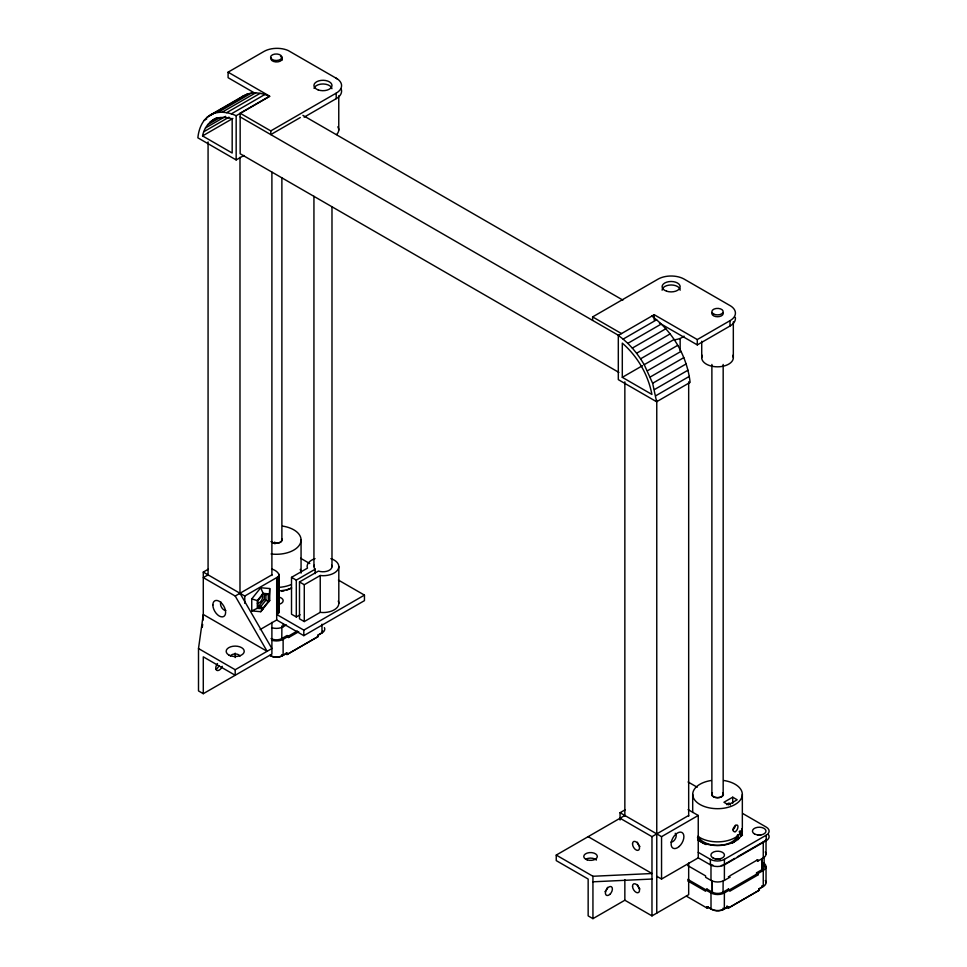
<?xml version="1.0" encoding="UTF-8"?>
<svg xmlns="http://www.w3.org/2000/svg" width="967" height="967" viewBox="0 0 967 967"><rect width="100%" height="100%" fill="white"/><g stroke="black" fill="none" stroke-linecap="round" stroke-linejoin="round"><path stroke-width="1.45" d="M592.626 320.403L592.626 316.91L658.043 279.137A18.506 10.685 0 0 1 684.213 279.137L730.617 305.923A18.53 10.697 0 0 1 730 320.681L697.292 339.562L654.212 314.698L618.312 335.428L618.312 379.644L656.605 401.752L690.112 382.4C687.162 356.364 672.887 331.645 651.818 316.076M622.301 377.335L622.301 343.14C637.519 356.279 648.144 374.688 651.903 394.427L622.301 377.335L642.511 365.671M701.728 357.693L701.728 341.254M733.324 357.693L733.324 321.818M260.099 629.577L276.695 619.992L303.819 635.657L364.45 600.64L364.45 595.116L303.819 630.121L276.695 614.468L278.798 612.752L279.016 611.168M271.896 622.349L271.896 654.079L203.288 693.69L198.501 690.922L198.501 648.543L203.288 614.468L267.11 651.311L235.199 596.035L203.288 577.613L208.074 574.857M202.248 627.402L202.671 624.44M269.72 588.552L269.72 600.531L268.935 601.619L269.72 588.552L260.727 587.743L251.746 598.924L251.746 610.902L260.727 611.7L263.121 608.847L257.319 608.328L251.746 610.902M274.918 543.877L274.725 542.064M213.078 119.932C218.88 116.644 225.964 116.874 232.177 118.832L232.177 153.028L202.562 135.924C204.049 127.934 209.38 121.008 216.862 117.744M203.288 619.992L203.288 572.089L244.772 596.035L276.695 577.613C282.763 575.027 274.93 569.382 271.582 569.14M324.441 627.656A9.477 5.476 0 0 1 322.809 632.406L318.107 635.174L318.107 636.564L286.994 654.526L285.809 653.68L281.784 656.001A7.579 4.376 0 0 1 271.062 656.001L271.062 654.611M210.25 115.037C218.264 110.516 228.127 112.051 236.166 115.714L269.672 96.374C261.634 92.699 251.771 91.164 243.744 95.697L210.25 115.037C202.308 119.727 198.719 129.034 197.872 137.822L236.166 159.93L243.902 155.469M257.319 608.328L257.319 600.592L263.121 593.363L268.935 593.883M264.305 593.75L264.305 599.262L259.132 605.693L263.121 607.989L268.294 601.571L268.294 594.681L263.121 594.221L257.959 600.64L257.959 607.53L263.121 607.989M260.727 611.7L269.72 600.531M321.987 632.938L321.987 624.186M759.228 888.842L764.075 885.99A9.477 5.476 0 0 0 765.308 880.562M240.505 98.018L243.744 95.697M711.035 908.992L706.974 906.635L712.328 909.584A7.579 4.376 0 0 0 723.05 909.584L728.393 906.635L723.449 909.439A9.477 5.476 0 0 1 711.917 909.439L711.035 908.992L710.987 892.928L712.232 892.106L712.232 880.961L712.328 892.154L710.987 892.928L705.62 889.833L705.62 891.223L687.706 880.877M269.769 655.396L270.651 655.856A9.477 5.476 0 0 0 282.195 655.856L287.139 653.051L285.809 653.68L286.994 653.136L286.994 654.526L318.107 636.564M763.253 862.745A9.477 5.476 0 0 1 763.253 870.481L757.898 873.576L757.898 874.978L729.747 891.223L729.747 889.833L728.405 889.06L723.05 892.154A7.579 4.376 0 0 1 712.328 892.154L706.962 889.06L705.62 889.833M255.373 93.461L228.091 77.698L228.091 72.174L263.991 51.444A18.409 10.625 0 0 1 288.19 50.526L337.338 78.895M206.998 117.37L247.395 94.041M204.182 120.343L206.757 118.856M217.865 112.438L251.372 93.098M222.144 112.196L255.651 92.856M210.129 122.047L217.708 117.672M226.653 112.668L260.159 93.328M207.567 124.743L220.198 117.454M205.439 127.995L225.649 116.33M231.355 113.84L264.849 94.5M203.759 131.754L229.022 117.164M618.892 372.416L240.154 153.753L240.154 113.224L269.672 96.18L228.091 72.174M202.562 135.924L232.878 118.421M240.154 113.224L270.784 130.908L336.202 93.146A18.373 10.613 0 0 0 338.148 79.463L335.863 78.049M300.302 117.551L270.784 134.594L270.784 130.908M304.146 117.176L336.202 98.67A18.373 10.613 0 0 0 341.218 89.061M203.288 572.089L208.401 569.14M618.312 335.428L623.123 339.115L656.629 319.763M623.123 339.115L627.813 343.358L661.319 324.005M627.813 343.358L632.333 348.096L665.84 328.744M632.333 348.096L636.6 353.269L670.107 333.929M636.6 353.269L640.589 358.817L674.096 339.477M235.199 596.035L271.896 574.857M656.605 401.752L652.64 383.27L644.227 364.68L677.734 345.328M647.479 370.76L680.973 351.408M300.072 614.782L296.301 616.958L291.514 614.202L291.514 577.347L307.47 568.137L307.107 566.565A15.859 9.15 0 0 1 315.037 558.636M659.434 323.051L697.292 344.905L730 326.024A18.53 10.697 0 0 0 735.331 317.357M291.514 577.347L296.301 580.115L315.206 569.2A9.029 5.21 0 0 1 314.239 565.212M650.295 376.973L683.79 357.633M338.269 601.039A15.859 9.15 0 0 1 322.966 612.558L320.234 612.353L304.279 621.563L299.492 618.807L299.492 581.953L318.445 571.074A9.029 5.21 0 0 0 328.454 570.699A9.029 5.21 0 0 0 331.681 565.212M652.64 383.27L686.147 363.93M299.492 581.953L304.279 584.721L320.234 575.51L322.966 575.716A15.859 9.15 0 0 0 338.269 568.934A15.859 9.15 0 0 0 330.883 558.636M654.49 389.544L687.984 370.204M655.819 395.733L689.314 376.393M286.341 624.948L283.126 626.797A9.477 5.476 0 0 1 271.679 627.668M287.151 636.866L297.377 630.955M298.718 631.729L288.48 637.64L288.48 636.238L283.126 639.344A9.477 5.476 0 0 1 271.679 640.202M198.501 648.543L235.199 669.732L271.896 648.543L239.985 593.279M317.635 635.295L320.657 633.554A7.579 4.376 0 0 0 322.301 632.14M620.065 820.016L620.065 812.715L625.178 809.766M688.673 863.011L688.673 894.693L651.976 915.882L624.851 900.229L592.94 918.65L588.154 915.882L588.154 879.039L556.243 860.618L556.243 855.082L624.851 815.471M620.065 818.239L651.976 836.66L688.673 815.471M620.065 812.715L661.549 836.66L698.247 815.471L698.247 857.85L661.549 879.039L656.762 876.271M732.72 797.195L723.932 802.259L728.405 804.846L737.18 799.782L732.72 797.195L732.72 803.226M698.247 852.326L710.382 859.325A9.924 5.729 0 0 0 724.416 859.325L766.227 835.186A9.924 5.729 0 0 0 766.227 827.087L742.777 813.549M724.343 864.377L724.38 864.341A9.477 5.476 0 0 1 721.309 865.538M725.685 863.604L734.751 858.358M737.337 856.871L763.301 841.882A9.477 5.476 0 0 0 764.764 840.77M768.378 834.473A9.924 5.729 0 0 1 766.227 840.71L724.416 864.849A9.924 5.729 0 0 1 710.382 864.849L698.247 857.85M687.706 865.562L705.62 875.897L705.62 877.299L710.987 880.393A9.477 5.476 0 0 0 724.38 880.393L729.747 877.299L729.747 875.897L757.898 859.651L757.898 861.041L756.557 860.267M757.898 861.041L763.253 857.947A9.477 5.476 0 0 0 765.308 851.987M757.898 874.978L756.557 874.192L728.405 890.45L728.405 889.06M729.747 889.833L724.38 892.928A9.477 5.476 0 0 1 710.987 892.928M758.902 888.891L761.911 887.15A7.579 4.376 0 0 0 763.12 886.243M759.373 888.758L759.373 890.148L728.248 908.122L727.063 907.264L727.063 905.874M756.557 874.192L756.557 872.802L761.911 869.708A7.579 4.376 0 0 0 763.555 864.945M759.373 890.148L728.248 908.122L728.248 906.72L727.063 907.264M724.331 908.992L724.38 892.928L723.05 892.154L723.135 880.961M735.15 831.693L734.485 831.717A3.602 2.333 -53 0 1 733.034 829.807A3.602 2.333 -53 0 1 734.473 826.616L735.15 825.999A3.626 1.801 -66.1 0 1 737.954 826.737A3.626 1.801 -66.1 0 1 735.15 831.705M697.521 837.603L698.464 836.83A19.908 11.495 0 0 0 719.424 845.303A19.908 11.495 0 0 0 737.507 834.859M556.243 855.082L592.94 876.271L651.976 873.515L588.154 836.66M592.94 881.807L651.976 879.039M258.153 606.382L260.727 606.611L265.901 600.181L265.901 594.681M251.746 598.924L257.319 600.592M763.253 886.521L763.253 870.481L761.827 869.768L761.827 858.623M302.901 115.363L622.869 300.096M592.626 316.91L621.503 333.579M240.154 116.91L618.989 335.634M300.64 558.285L309.754 563.543M338.402 580.079L364.45 595.116M688.093 781.977L697.207 787.235M315.145 569.164L315.206 573.624M688.129 809.633L698.247 815.471M763.253 870.481L761.911 869.708L761.911 858.563M756.557 872.802L757.898 873.576M264.305 599.262L268.294 601.571M710.987 864.341L710.987 880.393M728.405 876.525L729.747 877.299M281.784 626.024L283.126 626.797L283.126 623.884M288.48 636.238L287.151 635.464L281.784 638.571A7.579 4.376 0 0 1 271.062 638.571M687.767 879.366L706.962 890.45L706.962 889.06M686.365 896.143L707.119 908.122L708.303 907.264L707.119 906.72L706.962 907.832A12.958 7.482 0 0 1 708.279 906.889M640.589 358.817L644.227 364.68M260.727 587.743L263.121 593.363M766.227 835.186L766.227 840.71M766.033 839.501L766.033 854.079M766.033 866.613L766.033 882.653M764.135 856.859L764.135 866.613M763.253 841.906L763.253 857.947M761.911 885.748L761.911 887.15M742.342 794.354L742.342 827.522A24.816 14.336 0 0 1 725.504 841.097A24.816 14.336 0 0 1 697.836 836.25M730 320.681L730 326.024M724.416 859.325L724.38 880.393M723.171 364.438L723.171 794.354M723.05 908.194L723.05 909.584M711.881 364.438L711.881 794.354M710.382 859.325L710.382 864.849M697.292 339.562L697.292 344.905M692.698 794.354L692.698 812.449M688.673 381.832L688.673 816.257M680.152 338.704L680.152 350.791M661.549 836.66L661.549 879.039M656.762 400.253L656.762 913.126M654.212 314.698L654.212 320.041M651.976 836.66L651.976 915.882M624.851 381.832L624.851 816.257M624.851 879.595L624.851 900.229M592.94 876.271L592.94 918.65M338.813 566.565L338.813 603.408M338.764 95.793L338.764 130.182M336.202 93.146L336.202 98.67M331.983 207.192L331.983 566.795M320.234 575.51L320.234 612.353M313.937 196.289L313.937 566.469M304.279 584.721L304.279 621.563M303.819 630.121L303.819 635.657M301.063 539.961L301.063 573.117M296.301 580.115L296.301 616.958M283.126 655.384L283.126 639.344L281.784 638.571L281.88 627.378M281.88 57.234L281.88 60.256M281.88 177.916L281.88 539.961M281.784 654.611L281.784 656.001M279.016 574.325L279.016 612.232M278.798 575.897L278.798 612.752M278.448 576.392L278.448 613.247M277.976 576.852L277.976 613.707M277.384 577.263L277.384 614.118M276.695 577.613L276.695 619.992M271.896 172.126L271.896 575.51M244.772 596.035L244.772 603.348M239.985 157.319L239.985 593.943M236.166 115.714L236.166 159.93M235.199 653.16L235.199 657.572M235.199 669.732L235.199 675.268L203.288 656.835L203.288 693.69M208.074 141.907L208.074 575.51M723.945 780.514A24.816 14.336 0 0 1 737.857 802.574A24.816 14.336 0 0 1 697.195 802.574A24.816 14.336 0 0 1 711.096 780.514M735.343 825.25A3.614 2.079 -60 0 1 732.793 829.674M726.58 804.629A3.614 2.079 -60 0 1 730.411 804.979M712.437 792.662A5.862 3.384 0 0 0 715.278 797.485A5.862 3.384 0 0 0 723.195 795.237L723.389 794.354A5.862 3.384 0 0 0 722.603 792.662M337.834 126.81A15.81 9.126 0 0 1 336.564 134.546M280.551 56.4A5.645 3.252 0 0 1 278.025 61.852A5.645 3.252 0 0 1 271.111 57.863M722.978 312.631A5.645 3.252 0 0 1 717.526 316.741A5.645 3.252 0 0 1 712.075 312.631M732.781 355.336A15.798 9.114 0 0 1 717.526 366.819A15.798 9.114 0 0 1 702.272 355.336M684.068 336.141A15.798 9.114 0 0 1 675.208 339.719M662.105 290.197A9.029 5.21 0 0 1 671.122 284.975A9.029 5.21 0 0 1 680.152 290.197M314.045 88.36A9.029 5.21 0 0 1 323.244 83.972A9.029 5.21 0 0 1 331.947 88.686M290.499 588.395A19.908 11.495 0 0 1 286.377 590.221M284.044 590.885A19.908 11.495 0 0 1 281.578 591.369M285.833 653.305A12.958 7.482 0 0 1 287.151 654.248M322.809 631.04A7.579 4.376 0 0 1 322.615 631.596M716.257 859.216A2.841 1.644 0 0 1 719.11 859.216M738.534 834.557A20.851 12.039 0 0 1 732.43 843.067M706.103 844.566A20.851 12.039 0 0 1 697.545 837.676M738.534 837.482A20.851 12.039 0 0 1 738.22 839.574M712.945 865.211A9.477 5.476 0 0 1 711.917 864.824M763.882 885.18A7.579 4.376 0 0 1 763.555 885.724M739.151 831.693A23.692 13.683 0 0 1 741.29 836.286M741.665 832.938A24.828 14.336 0 0 1 742.426 835.403M291.671 587.984A24.816 14.336 0 0 1 279.149 590.873M279.789 597.316A6.769 3.904 0 0 1 279.789 604.085M261.622 594.5A4.968 2.865 -60 0 1 261.924 599.661A4.968 2.865 -60 0 1 257.379 603.323M740.021 830.677A24.816 14.336 0 0 1 742.257 835.488M715.29 859.252A3.384 1.958 0 0 1 720.077 859.252M757.536 834.956A3.384 1.958 0 0 1 760.92 834.956M741.967 828.719A24.816 14.336 0 0 1 727.522 844.324A24.816 14.336 0 0 1 697.836 839.936M675.208 833.288A4.968 2.865 -60 0 1 675.51 838.437A4.968 2.865 -60 0 1 670.965 842.112M639.9 888.878A4.968 2.865 60 0 1 637.422 884.575M639.9 846.5A4.968 2.865 60 0 1 637.422 842.197M585.76 859.228A6.769 3.904 0 0 1 596.409 860.038M607.506 887.343A4.968 2.865 -60 0 1 605.016 891.647M225.794 610.419A4.968 2.865 60 0 1 221.552 607.324A4.968 2.865 60 0 1 220.996 602.115M230.412 656.097A4.968 2.865 0 0 1 235.199 653.97A4.968 2.865 0 0 1 239.997 656.097M218.977 665.888A9.029 5.21 -60 0 1 216.112 669.454M222.289 666.323A4.968 2.865 -60 0 1 216.765 670.349A4.968 2.865 -60 0 1 217.49 663.555M722.978 793.52A5.645 3.252 0 0 1 717.526 797.618A5.645 3.252 0 0 1 712.075 793.52M281.687 539.115A5.645 3.252 0 0 1 278.399 542.971A5.862 3.384 0 0 1 271.159 541.653M271.352 541.58A5.645 3.252 0 0 0 278.399 542.971A5.862 3.384 0 0 0 281.905 539.078M291.357 584.491A24.816 14.336 0 0 1 278.834 587.368M300.217 569.406A24.816 14.336 0 0 1 300.967 571.872M282.666 526.108A24.816 14.336 0 0 1 300.374 543.309A24.816 14.336 0 0 1 271.074 553.97M318.203 89.919A9.029 5.21 0 0 0 331.983 85.664A9.029 5.21 0 0 0 318.699 80.902A9.029 5.21 0 0 0 318.203 89.919M666.614 291.2A9.029 5.21 0 0 0 680.152 286.691A9.029 5.21 0 0 0 666.614 282.183A9.029 5.21 0 0 0 666.614 291.2M754.441 833.88A6.769 3.904 0 0 0 765.767 832.128A6.769 3.904 0 0 0 757.475 827.341A6.769 3.904 0 0 0 754.441 833.88M712.897 857.874A6.769 3.904 0 0 0 724.223 856.121A6.769 3.904 0 0 0 715.931 851.335A6.769 3.904 0 0 0 712.897 857.874M679.16 846.512A9.029 5.21 -60 0 0 682.025 832.527A9.029 5.21 -60 0 0 671.34 842.003A9.029 5.21 -60 0 0 679.16 846.512M632.515 886.219A4.968 2.865 60 0 0 637.773 892.771A4.968 2.865 60 0 0 637.773 885.748A4.968 2.865 60 0 0 632.515 886.219M632.515 843.853A4.968 2.865 60 0 0 637.773 850.392A4.968 2.865 60 0 0 637.773 843.381A4.968 2.865 60 0 0 632.515 843.853M587.162 859.856A6.769 3.904 0 0 0 597.316 856.472A6.769 3.904 0 0 0 587.162 853.087A6.769 3.904 0 0 0 587.162 859.856M609.802 894.402A4.968 2.865 -60 0 0 611.374 886.715A4.968 2.865 -60 0 0 605.511 891.925A4.968 2.865 -60 0 0 609.802 894.402M228.816 654.997A9.029 5.21 0 0 0 243.926 652.665A9.029 5.21 0 0 0 232.866 646.282A9.029 5.21 0 0 0 228.816 654.997M212.861 604.967A9.029 5.21 60 0 0 222.434 616.886A9.029 5.21 60 0 0 222.434 604.121A9.029 5.21 60 0 0 212.861 604.967M713.537 313.949A5.645 3.252 0 0 0 722.978 312.486A5.645 3.252 0 0 0 716.063 308.497A5.645 3.252 0 0 0 713.537 313.949M272.247 59.543A5.645 3.252 0 0 0 281.687 58.08A5.645 3.252 0 0 0 274.785 54.092A5.645 3.252 0 0 0 272.247 59.543"/></g></svg>
